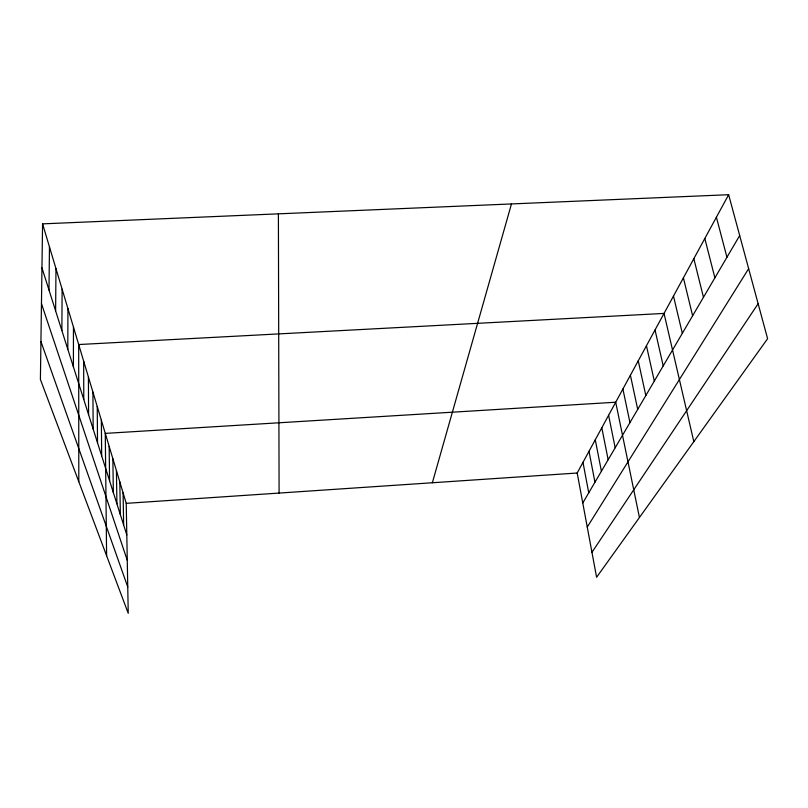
<?xml version="1.0" encoding="UTF-8"?>
<svg xmlns="http://www.w3.org/2000/svg" width="808" height="808" viewBox="0 0 808 808"><rect width="100%" height="100%" fill="white"/><g stroke="black" fill="none" stroke-linecap="round" stroke-linejoin="round"><path stroke-width="1.21" d="M73.407 366.852L73.457 327.038M67.801 349.197L67.933 308.606M61.873 330.563L62.115 289.163M55.621 310.868L55.974 268.62M48.985 290.001L49.47 246.894M42.572 223.867L40.4 379.447L128.23 613.292L126.23 503.354L42.572 223.867L728.644 194.708L767.6 338.704L596.597 577.265L577.185 473.013L728.644 194.708M432.361 482.75L511.464 203.939M582.77 503L739.694 235.542M587.254 527.068L748.652 268.65M591.951 552.308L758.136 303.717M126.23 503.354L577.185 473.013M40.925 341.531L127.755 586.951M41.46 303.616L127.27 560.318M41.955 267.872L126.805 534.947M716.403 217.19L726.947 257.267M704.818 238.481L714.888 277.821M693.83 258.671L703.465 297.283M683.396 277.841L692.628 315.756M673.478 296.071L682.326 333.31M693.82 441.633L664.035 313.423L78.689 344.541L78.8 481.689M655.035 329.957L663.206 365.903M646.45 345.733L654.308 381.063M638.249 360.802L645.824 395.536M630.402 375.215L637.704 409.373M622.897 389.012L629.947 422.594M639.441 517.494L615.706 402.222L105.282 433.391L106.605 555.722M608.606 415.272L615.181 447.763M601.798 427.775L608.151 459.742M595.274 439.774L601.415 471.226M589.002 451.288L594.951 482.245M582.982 462.358L588.739 492.829M123.089 492.88L123.644 524.998M119.826 481.972L120.352 514.635M116.423 470.599L116.918 503.818M112.868 458.732L113.332 492.526M109.161 446.339L109.585 480.74M101.353 420.241L101.687 455.874M97.233 406.495L97.526 442.774M92.93 392.102L93.162 429.038M88.415 377.013L88.577 414.625M278.396 213.837L279.093 493.072M83.668 361.176L83.779 399.506"/></g></svg>
